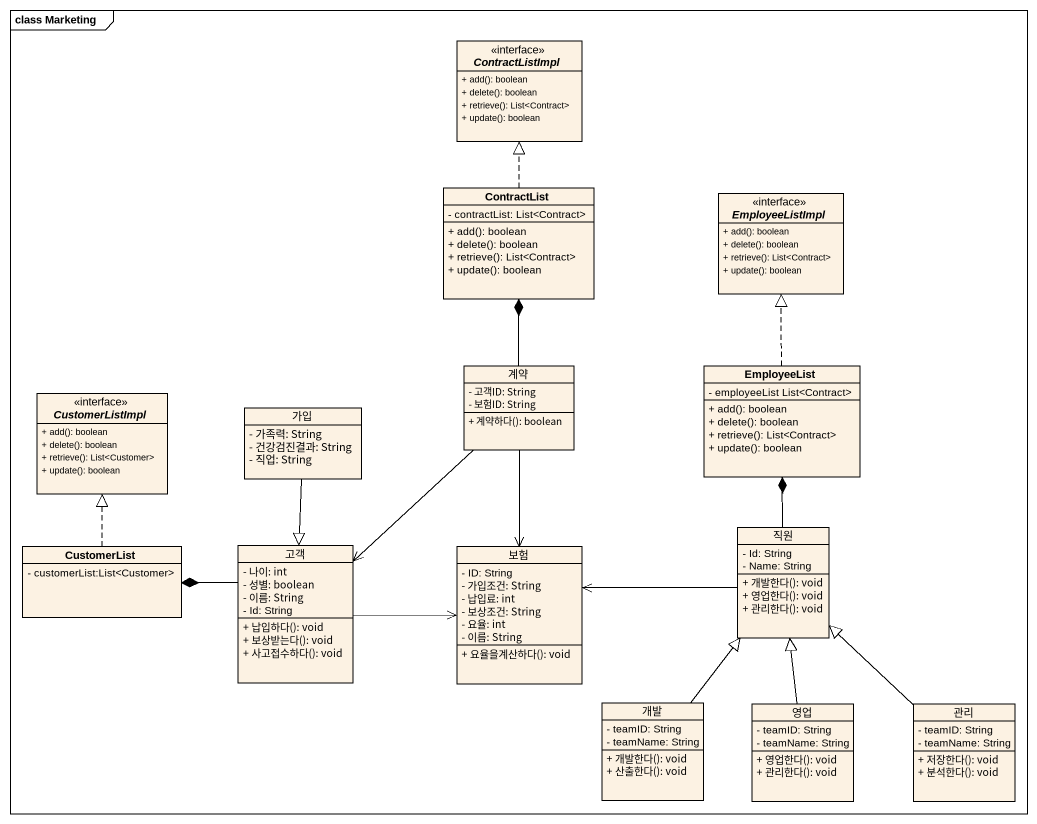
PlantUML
@startuml
mainframe class Marketing
hide circle
hide empty members
skinparam classAttributeIconSize 0
interface ContractListImpl {
  + add(): boolean
  + delete(): boolean
  + retrieve(): List<Contract>
  + update(): boolean
}
class ContractList {
  - contractList: List<Contract>
  + add(): boolean
  + delete(): boolean
  + retrieve(): List<Contract>
  + update(): boolean
}
interface EmployeeListImpl {
  + add(): boolean
  + delete(): boolean
  + retrieve(): List<Contract>
  + update(): boolean
}
class 계약 {
  - 고객ID: String
  - 보험ID: String
  + 계약하다(): boolean
}
class EmployeeList {
  - employeeList List<Contract>
  + add(): boolean
  + delete(): boolean
  + retrieve(): List<Contract>
  + update(): boolean
}
interface CustomerListImpl {
  + add(): boolean
  + delete(): boolean
  + retrieve(): List<Customer>
  + update(): boolean
}
class 가입 {
  - 가족력: String
  - 건강검진결과: String
  - 직업: String
}
class CustomerList {
  - customerList:List<Customer>
}
class 고객 {
  - 나이: int
  - 성별: boolean
  - 이름: String
  - Id: String
  + 납입하다(): void
  + 보상받는다(): void
  + 사고접수하다(): void
}
class 보험 {
  - ID: String
  - 가입조건: String
  - 납입료: int
  - 보상조건: String
  - 요율: int
  - 이름: String
  + 요율을계산하다(): void
}
class 직원 {
  - Id: String
  - Name: String
  + 개발한다(): void
  + 영업한다(): void
  + 관리한다(): void
}
class 개발 {
  - teamID: String
  - teamName: String
  + 개발한다(): void
  + 산출한다(): void
}
class 영업 {
  - teamID: String
  - teamName: String
  + 영업한다(): void
  + 관리한다(): void
}
class 관리 {
  - teamID: String
  - teamName: String
  + 저장한다(): void
  + 분석한다(): void
}
ContractList .up.|> ContractListImpl
계약 -up-* ContractList
계약 --> 고객
계약 --> 보험
EmployeeList .up.|> EmployeeListImpl
가입 --|> 고객
CustomerList .up.|> CustomerListImpl
고객 -left-* CustomerList
고객 -right-> 보험
직원 -up-* EmployeeList
직원 -left-> 보험
개발 -up-|> 직원
영업 -up-|> 직원
관리 -up-|> 직원
@enduml
